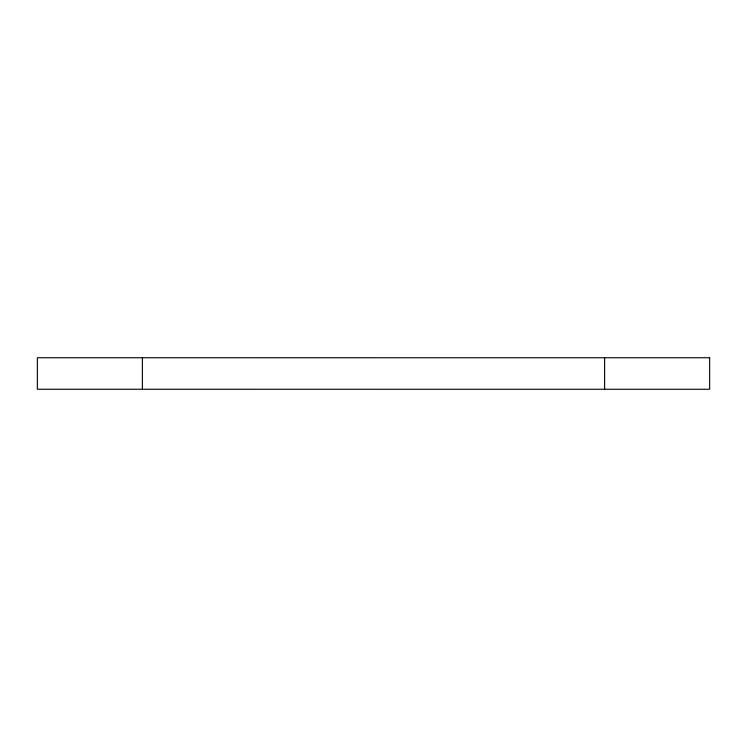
<?xml version="1.0" encoding="UTF-8"?>
<svg xmlns="http://www.w3.org/2000/svg" width="747" height="747" viewBox="0 0 747 747"><rect width="100%" height="100%" fill="white"/><g stroke="black" fill="none" stroke-linecap="round" stroke-linejoin="round"><path stroke-width="1.12" d="M604.603 357.738L604.603 389.262M142.397 357.738L142.397 389.262M709.65 357.748L37.35 357.738L37.35 389.252L709.65 389.262L709.65 357.748"/></g></svg>
